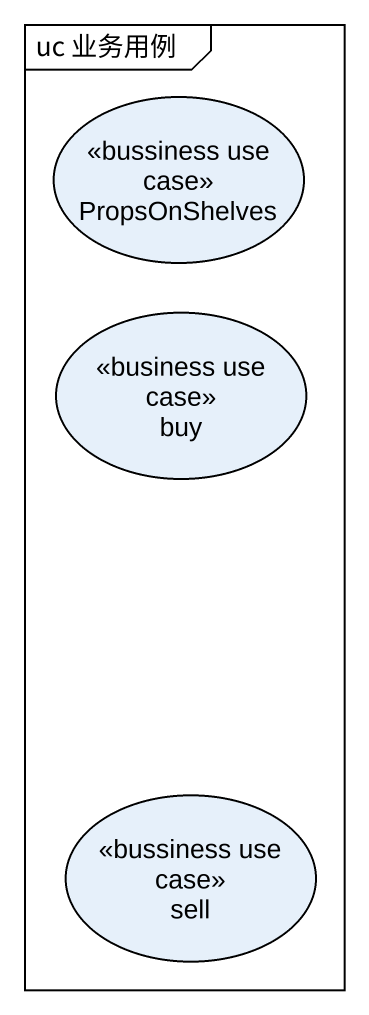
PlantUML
@startuml
mainframe uc 业务用例
usecase PropsOnShelves <<bussiness use case>>
usecase buy <<business use case>>
usecase sell <<bussiness use case>>
@enduml
